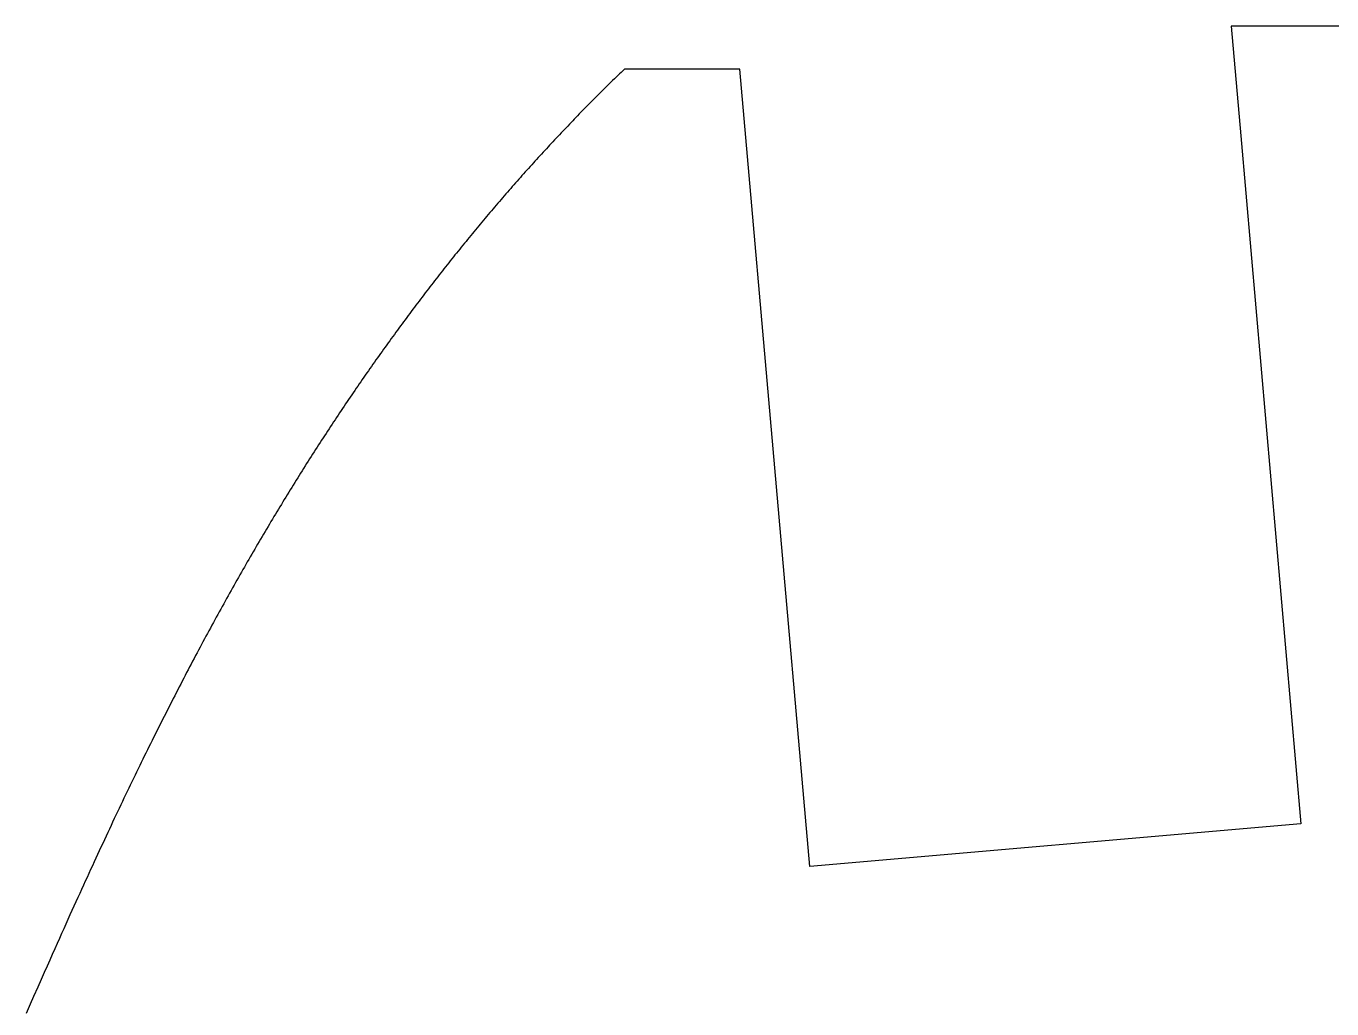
# Model space of a CAD drawing. Header units: millimetres. Extents: x 67 to 230, y -155 to -26.
# Drawn here: x 73.42 to 107.85, y -52.17 to -26.27 of the extents above; entities that cross this region are included whole.
import ezdxf

# ---------------------------------------------------------------- set-up
doc = ezdxf.new("R2010")
doc.units = ezdxf.units.MM
doc.layers.add('Edge.Cuts', color=254, linetype='CONTINUOUS', true_color=0xd0d2cd)

msp = doc.modelspace()

# ---------------------------------------------------------------- linework, layer by layer
at = {"layer": 'Edge.Cuts', "linetype": 'CONTINUOUS'}
for p, q in [((105.19628, -26.26724), (105.449033, -29.156205)), ((111.6, -26.26724), (105.19628, -26.26724)), ((89.06655, -27.528763), (89.022129, -27.571758)), ((89.111002, -27.48585), (89.06655, -27.528763)), ((89.155485, -27.443016), (89.111002, -27.48585)), ((89.2, -27.400264), (89.155485, -27.443016)), ((92.24575, -27.400264), (89.2, -27.400264)), ((94.084736, -48.419973), (92.24575, -27.400264)), ((88.712062, -27.874991), (88.667891, -27.918636)), ((88.756264, -27.831428), (88.712062, -27.874991)), ((88.800496, -27.787946), (88.756264, -27.831428)), ((88.844761, -27.744546), (88.800496, -27.787946)), ((88.889056, -27.701228), (88.844761, -27.744546)), ((88.933382, -27.65799), (88.889056, -27.701228)), ((88.97774, -27.614833), (88.933382, -27.65799)), ((89.022129, -27.571758), (88.97774, -27.614833)), ((88.359563, -28.226442), (88.315639, -28.270743)), ((88.403517, -28.182223), (88.359563, -28.226442)), ((88.447502, -28.138087), (88.403517, -28.182223)), ((88.491518, -28.094032), (88.447502, -28.138087)), ((88.535565, -28.05006), (88.491518, -28.094032)), ((88.579643, -28.00617), (88.535565, -28.05006)), ((88.623751, -27.962362), (88.579643, -28.00617)), ((88.667891, -27.918636), (88.623751, -27.962362)), ((88.052741, -28.538289), (88.009031, -28.583171)), ((88.096481, -28.493491), (88.052741, -28.538289)), ((88.140251, -28.448775), (88.096481, -28.493491)), ((88.184052, -28.404143), (88.140251, -28.448775)), ((88.227884, -28.359594), (88.184052, -28.404143)), ((88.271746, -28.315127), (88.227884, -28.359594)), ((88.315639, -28.270743), (88.271746, -28.315127)), ((87.703915, -28.899682), (87.660447, -28.945233)), ((87.747412, -28.854214), (87.703915, -28.899682)), ((87.79094, -28.808831), (87.747412, -28.854214)), ((87.834497, -28.763532), (87.79094, -28.808831)), ((87.878085, -28.718316), (87.834497, -28.763532)), ((87.921704, -28.673184), (87.878085, -28.718316)), ((87.965352, -28.628136), (87.921704, -28.673184)), ((88.009031, -28.583171), (87.965352, -28.628136)), ((87.400274, -29.220317), (87.357016, -29.266461)), ((87.443561, -29.174258), (87.400274, -29.220317)), ((87.486878, -29.128284), (87.443561, -29.174258)), ((87.530226, -29.082394), (87.486878, -29.128284)), ((87.573603, -29.036589), (87.530226, -29.082394)), ((87.61701, -28.990869), (87.573603, -29.036589)), ((87.660447, -28.945233), (87.61701, -28.990869)), ((105.449033, -29.156205), (107.035267, -47.286948)), ((87.055044, -29.591859), (87.012023, -29.638687)), ((87.098094, -29.545116), (87.055044, -29.591859)), ((87.141174, -29.49846), (87.098094, -29.545116)), ((87.184283, -29.451889), (87.141174, -29.49846)), ((87.227422, -29.405404), (87.184283, -29.451889)), ((87.27059, -29.359004), (87.227422, -29.405404)), ((87.313788, -29.31269), (87.27059, -29.359004)), ((87.357016, -29.266461), (87.313788, -29.31269)), ((86.754516, -29.921471), (86.7117, -29.968905)), ((86.797361, -29.874124), (86.754516, -29.921471)), ((86.840235, -29.826863), (86.797361, -29.874124)), ((86.883138, -29.779689), (86.840235, -29.826863)), ((86.92607, -29.732602), (86.883138, -29.779689)), ((86.969032, -29.685601), (86.92607, -29.732602)), ((87.012023, -29.638687), (86.969032, -29.685601)), ((86.455416, -30.255342), (86.412803, -30.303388)), ((86.498058, -30.207384), (86.455416, -30.255342)), ((86.540728, -30.159513), (86.498058, -30.207384)), ((86.583428, -30.11173), (86.540728, -30.159513)), ((86.626156, -30.064034), (86.583428, -30.11173)), ((86.668914, -30.016426), (86.626156, -30.064034)), ((86.7117, -29.968905), (86.668914, -30.016426)), ((86.157728, -30.59352), (86.115316, -30.642185)), ((86.200169, -30.544943), (86.157728, -30.59352)), ((86.242639, -30.496455), (86.200169, -30.544943)), ((86.285137, -30.448056), (86.242639, -30.496455)), ((86.327664, -30.399745), (86.285137, -30.448056)), ((86.370219, -30.351523), (86.327664, -30.399745)), ((86.412803, -30.303388), (86.370219, -30.351523)), ((85.819222, -30.985345), (85.777035, -31.034728)), ((85.861436, -30.936054), (85.819222, -30.985345)), ((85.903679, -30.886852), (85.861436, -30.936054)), ((85.94595, -30.837739), (85.903679, -30.886852)), ((85.988249, -30.788717), (85.94595, -30.837739)), ((86.030576, -30.739784), (85.988249, -30.788717)), ((86.072932, -30.69094), (86.030576, -30.739784)), ((86.115316, -30.642185), (86.072932, -30.69094)), ((85.566522, -31.282995), (85.524503, -31.332921)), ((85.608569, -31.23316), (85.566522, -31.282995)), ((85.650644, -31.183416), (85.608569, -31.23316)), ((85.692746, -31.133763), (85.650644, -31.183416)), ((85.734877, -31.0842), (85.692746, -31.133763)), ((85.777035, -31.034728), (85.734877, -31.0842)), ((85.272969, -31.634398), (85.231142, -31.684966)), ((85.314822, -31.583922), (85.272969, -31.634398)), ((85.356703, -31.533538), (85.314822, -31.583922)), ((85.398612, -31.483246), (85.356703, -31.533538)), ((85.440548, -31.433046), (85.398612, -31.483246)), ((85.482512, -31.382938), (85.440548, -31.433046)), ((85.524503, -31.332921), (85.482512, -31.382938)), ((84.980756, -31.990319), (84.939119, -32.041537)), ((85.022419, -31.939194), (84.980756, -31.990319)), ((85.064109, -31.888163), (85.022419, -31.939194)), ((85.105827, -31.837224), (85.064109, -31.888163)), ((85.147571, -31.786379), (85.105827, -31.837224)), ((85.189343, -31.735626), (85.147571, -31.786379)), ((85.231142, -31.684966), (85.189343, -31.735626)), ((84.689864, -32.350819), (84.648415, -32.402697)), ((84.73134, -32.299037), (84.689864, -32.350819)), ((84.772843, -32.247348), (84.73134, -32.299037)), ((84.814372, -32.195755), (84.772843, -32.247348)), ((84.855927, -32.144255), (84.814372, -32.195755)), ((84.89751, -32.092849), (84.855927, -32.144255)), ((84.939119, -32.041537), (84.89751, -32.092849)), ((84.441564, -32.663511), (84.400273, -32.715961)), ((84.482882, -32.611157), (84.441564, -32.663511)), ((84.524226, -32.558899), (84.482882, -32.611157)), ((84.565596, -32.506736), (84.524226, -32.558899)), ((84.606992, -32.454669), (84.565596, -32.506736)), ((84.648415, -32.402697), (84.606992, -32.454669)), ((84.153069, -33.032685), (84.111959, -33.085811)), ((84.194205, -32.979655), (84.153069, -33.032685)), ((84.235367, -32.926723), (84.194205, -32.979655)), ((84.276554, -32.873888), (84.235367, -32.926723)), ((84.317768, -32.821149), (84.276554, -32.873888)), ((84.359007, -32.768507), (84.317768, -32.821149)), ((84.400273, -32.715961), (84.359007, -32.768507)), ((83.906789, -33.352912), (83.865831, -33.406627)), ((83.947772, -33.299296), (83.906789, -33.352912)), ((83.988781, -33.245778), (83.947772, -33.299296)), ((84.029814, -33.192358), (83.988781, -33.245778)), ((84.070874, -33.139036), (84.029814, -33.192358)), ((84.111959, -33.085811), (84.070874, -33.139036)), ((83.620609, -33.731001), (83.579825, -33.785412)), ((83.661417, -33.676689), (83.620609, -33.731001)), ((83.70225, -33.622478), (83.661417, -33.676689)), ((83.743108, -33.568366), (83.70225, -33.622478)), ((83.78399, -33.514354), (83.743108, -33.568366)), ((83.824898, -33.460441), (83.78399, -33.514354)), ((83.865831, -33.406627), (83.824898, -33.460441)), ((83.376274, -34.058982), (83.335637, -34.114)), ((83.416936, -34.004066), (83.376274, -34.058982)), ((83.457622, -33.949251), (83.416936, -34.004066)), ((83.498332, -33.894537), (83.457622, -33.949251)), ((83.539066, -33.839924), (83.498332, -33.894537)), ((83.579825, -33.785412), (83.539066, -33.839924)), ((83.13281, -34.390623), (83.092316, -34.446256)), ((83.173328, -34.335093), (83.13281, -34.390623)), ((83.213869, -34.279666), (83.173328, -34.335093)), ((83.254435, -34.224342), (83.213869, -34.279666)), ((83.295024, -34.16912), (83.254435, -34.224342)), ((83.335637, -34.114), (83.295024, -34.16912)), ((82.890197, -34.725979), (82.849842, -34.782237)), ((82.930574, -34.669826), (82.890197, -34.725979)), ((82.970975, -34.613777), (82.930574, -34.669826)), ((83.011398, -34.557833), (82.970975, -34.613777)), ((83.051846, -34.501993), (83.011398, -34.557833)), ((83.092316, -34.446256), (83.051846, -34.501993)), ((82.648413, -35.065109), (82.608195, -35.122002)), ((82.688654, -35.008322), (82.648413, -35.065109)), ((82.728917, -34.951642), (82.688654, -35.008322)), ((82.769203, -34.895068), (82.728917, -34.951642)), ((82.809511, -34.8386), (82.769203, -34.895068)), ((82.849842, -34.782237), (82.809511, -34.8386)), ((82.407437, -35.408074), (82.367351, -35.465613)), ((82.447545, -35.350644), (82.407437, -35.408074)), ((82.487674, -35.293322), (82.447545, -35.350644)), ((82.527826, -35.236108), (82.487674, -35.293322)), ((82.567999, -35.179001), (82.527826, -35.236108)), ((82.608195, -35.122002), (82.567999, -35.179001)), ((82.167245, -35.754942), (82.127287, -35.813138)), ((82.207224, -35.696857), (82.167245, -35.754942)), ((82.247224, -35.638882), (82.207224, -35.696857)), ((82.287245, -35.581016), (82.247224, -35.638882)), ((82.327287, -35.52326), (82.287245, -35.581016)), ((82.367351, -35.465613), (82.327287, -35.52326)), ((81.92781, -36.105783), (81.887976, -36.164648)), ((81.967665, -36.047031), (81.92781, -36.105783)), ((82.007539, -35.98839), (81.967665, -36.047031)), ((82.047435, -35.929861), (82.007539, -35.98839)), ((82.087351, -35.871444), (82.047435, -35.929861)), ((82.127287, -35.813138), (82.087351, -35.871444)), ((81.689105, -36.460673), (81.64939, -36.52022)), ((81.72884, -36.40124), (81.689105, -36.460673)), ((81.768594, -36.341921), (81.72884, -36.40124)), ((81.808368, -36.282717), (81.768594, -36.341921)), ((81.848162, -36.223626), (81.808368, -36.282717)), ((81.887976, -36.164648), (81.848162, -36.223626)), ((81.451099, -36.819692), (81.411497, -36.879937)), ((81.49072, -36.759565), (81.451099, -36.819692)), ((81.530359, -36.699555), (81.49072, -36.759565)), ((81.570017, -36.639661), (81.530359, -36.699555)), ((81.609694, -36.579883), (81.570017, -36.639661)), ((81.64939, -36.52022), (81.609694, -36.579883)), ((81.213758, -37.18293), (81.174264, -37.243886)), ((81.25327, -37.122093), (81.213758, -37.18293)), ((81.2928, -37.061376), (81.25327, -37.122093)), ((81.332348, -37.000778), (81.2928, -37.061376)), ((81.371913, -36.940298), (81.332348, -37.000778)), ((81.411497, -36.879937), (81.371913, -36.940298)), ((81.016456, -37.488917), (80.977047, -37.550479)), ((81.055883, -37.427478), (81.016456, -37.488917)), ((81.095326, -37.366159), (81.055883, -37.427478)), ((81.134786, -37.304962), (81.095326, -37.366159)), ((81.174264, -37.243886), (81.134786, -37.304962)), ((80.780238, -37.860138), (80.740924, -37.922443)), ((80.819569, -37.797958), (80.780238, -37.860138)), ((80.858914, -37.735903), (80.819569, -37.797958)), ((80.898276, -37.673972), (80.858914, -37.735903)), ((80.937653, -37.612164), (80.898276, -37.673972)), ((80.977047, -37.550479), (80.937653, -37.612164)), ((80.583814, -38.172927), (80.544573, -38.235866)), ((80.62307, -38.110115), (80.583814, -38.172927)), ((80.662339, -38.047431), (80.62307, -38.110115)), ((80.701624, -37.984874), (80.662339, -38.047431)), ((80.740924, -37.922443), (80.701624, -37.984874)), ((80.348573, -38.552501), (80.309412, -38.61622)), ((80.387746, -38.488913), (80.348573, -38.552501)), ((80.426933, -38.425457), (80.387746, -38.488913)), ((80.466132, -38.36213), (80.426933, -38.425457)), ((80.505346, -38.298933), (80.466132, -38.36213)), ((80.544573, -38.235866), (80.505346, -38.298933)), ((80.152892, -38.872424), (80.113792, -38.93681)), ((80.192004, -38.808172), (80.152892, -38.872424)), ((80.231128, -38.744055), (80.192004, -38.808172)), ((80.270264, -38.680071), (80.231128, -38.744055)), ((80.309412, -38.61622), (80.270264, -38.680071)), ((79.957499, -39.195716), (79.918452, -39.260786)), ((79.996556, -39.130784), (79.957499, -39.195716)), ((80.035624, -39.065989), (79.996556, -39.130784)), ((80.074702, -39.001331), (80.035624, -39.065989)), ((80.113792, -38.93681), (80.074702, -39.001331)), ((79.723354, -39.588238), (79.68436, -39.654154)), ((79.762356, -39.522465), (79.723354, -39.588238)), ((79.801366, -39.456834), (79.762356, -39.522465)), ((79.840386, -39.391345), (79.801366, -39.456834)), ((79.879414, -39.325995), (79.840386, -39.391345)), ((79.918452, -39.260786), (79.879414, -39.325995)), ((79.528459, -39.919264), (79.4895, -39.985908)), ((79.567424, -39.852768), (79.528459, -39.919264)), ((79.606396, -39.786419), (79.567424, -39.852768)), ((79.645374, -39.720214), (79.606396, -39.786419)), ((79.68436, -39.654154), (79.645374, -39.720214)), ((79.333721, -40.253971), (79.294788, -40.321364)), ((79.372659, -40.18673), (79.333721, -40.253971)), ((79.411601, -40.11964), (79.372659, -40.18673)), ((79.450548, -40.052699), (79.411601, -40.11964)), ((79.4895, -39.985908), (79.450548, -40.052699)), ((79.139092, -40.592475), (79.100174, -40.660643)), ((79.178011, -40.524465), (79.139092, -40.592475)), ((79.216934, -40.45661), (79.178011, -40.524465)), ((79.255859, -40.38891), (79.216934, -40.45661)), ((79.294788, -40.321364), (79.255859, -40.38891)), ((78.944515, -40.934906), (78.905601, -41.003876)), ((78.983429, -40.866099), (78.944515, -40.934906)), ((79.022343, -40.797454), (78.983429, -40.866099)), ((79.061258, -40.728969), (79.022343, -40.797454)), ((79.100174, -40.660643), (79.061258, -40.728969)), ((78.749931, -41.281406), (78.711007, -41.351208)), ((78.788851, -41.211773), (78.749931, -41.281406)), ((78.827769, -41.142308), (78.788851, -41.211773)), ((78.866686, -41.07301), (78.827769, -41.142308)), ((78.905601, -41.003876), (78.866686, -41.07301)), ((78.55527, -41.632133), (78.516322, -41.702801)), ((78.594212, -41.561642), (78.55527, -41.632133)), ((78.633148, -41.491324), (78.594212, -41.561642)), ((78.67208, -41.42118), (78.633148, -41.491324)), ((78.711007, -41.351208), (78.67208, -41.42118)), ((78.360457, -41.987264), (78.321469, -42.058836)), ((78.399436, -41.915877), (78.360457, -41.987264)), ((78.438406, -41.844671), (78.399436, -41.915877)), ((78.477368, -41.773647), (78.438406, -41.844671)), ((78.516322, -41.702801), (78.477368, -41.773647)), ((78.165405, -42.346997), (78.126358, -42.419515)), ((78.204439, -42.274672), (78.165405, -42.346997)), ((78.243461, -42.202538), (78.204439, -42.274672)), ((78.28247, -42.130593), (78.243461, -42.202538)), ((78.321469, -42.058836), (78.28247, -42.130593)), ((78.009127, -42.638246), (77.970017, -42.711555)), ((78.04822, -42.565137), (78.009127, -42.638246)), ((78.087296, -42.492228), (78.04822, -42.565137)), ((78.126358, -42.419515), (78.087296, -42.492228)), ((77.813391, -43.006844), (77.774182, -43.081191)), ((77.852578, -42.932709), (77.813391, -43.006844)), ((77.891744, -42.858785), (77.852578, -42.932709)), ((77.93089, -42.785067), (77.891744, -42.858785)), ((77.970017, -42.711555), (77.93089, -42.785067)), ((77.617106, -43.380749), (77.577771, -43.456194)), ((77.656413, -43.305529), (77.617106, -43.380749)), ((77.695694, -43.230531), (77.656413, -43.305529)), ((77.73495, -43.155752), (77.695694, -43.230531)), ((77.774182, -43.081191), (77.73495, -43.155752)), ((77.459588, -43.683909), (77.42013, -43.760284)), ((77.499014, -43.607772), (77.459588, -43.683909)), ((77.538407, -43.531868), (77.499014, -43.607772)), ((77.577771, -43.456194), (77.538407, -43.531868)), ((77.261942, -44.068215), (77.222298, -44.145823)), ((77.301545, -43.99086), (77.261942, -44.068215)), ((77.34111, -43.913756), (77.301545, -43.99086)), ((77.380638, -43.836898), (77.34111, -43.913756)), ((77.42013, -43.760284), (77.380638, -43.836898)), ((77.103107, -44.380208), (77.063285, -44.45887)), ((77.142882, -44.301816), (77.103107, -44.380208)), ((77.182612, -44.223689), (77.142882, -44.301816)), ((77.222298, -44.145823), (77.182612, -44.223689)), ((76.943516, -44.696515), (76.903485, -44.776298)), ((76.983491, -44.617019), (76.943516, -44.696515)), ((77.023414, -44.537805), (76.983491, -44.617019)), ((77.063285, -44.45887), (77.023414, -44.537805)), ((76.742764, -45.098406), (76.702422, -45.179704)), ((76.783038, -45.017422), (76.742764, -45.098406)), ((76.823248, -44.936747), (76.783038, -45.017422)), ((76.863396, -44.856374), (76.823248, -44.936747)), ((76.903485, -44.776298), (76.863396, -44.856374)), ((76.580968, -45.425541), (76.540331, -45.508156)), ((76.621527, -45.343265), (76.580968, -45.425541)), ((76.662011, -45.261322), (76.621527, -45.343265)), ((76.702422, -45.179704), (76.662011, -45.261322)), ((76.417917, -45.758107), (76.376934, -45.842151)), ((76.458808, -45.674431), (76.417917, -45.758107)), ((76.499612, -45.591117), (76.458808, -45.674431)), ((76.540331, -45.508156), (76.499612, -45.591117)), ((76.253397, -46.096583), (76.212009, -46.18219)), ((76.294678, -46.01138), (76.253397, -46.096583)), ((76.335855, -45.926573), (76.294678, -46.01138)), ((76.376934, -45.842151), (76.335855, -45.926573)), ((76.087153, -46.441542), (76.045288, -46.528872)), ((76.128891, -46.354659), (76.087153, -46.441542)), ((76.170508, -46.268212), (76.128891, -46.354659)), ((76.212009, -46.18219), (76.170508, -46.268212)), ((75.918876, -46.793676), (75.876446, -46.882927)), ((75.961155, -46.704926), (75.918876, -46.793676)), ((76.00329, -46.616663), (75.961155, -46.704926)), ((76.045288, -46.528872), (76.00329, -46.616663)), ((75.748184, -47.153841), (75.705081, -47.245257)), ((75.791107, -47.062993), (75.748184, -47.153841)), ((75.833859, -46.972694), (75.791107, -47.062993)), ((75.876446, -46.882927), (75.833859, -46.972694)), ((75.618299, -47.429869), (75.574601, -47.523108)), ((75.661789, -47.33726), (75.618299, -47.429869)), ((75.705081, -47.245257), (75.661789, -47.33726)), ((107.035267, -47.286948), (94.084736, -48.419973)), ((75.442155, -47.806842), (75.397515, -47.90285)), ((75.486541, -47.711568), (75.442155, -47.806842)), ((75.530686, -47.616999), (75.486541, -47.711568)), ((75.574601, -47.523108), (75.530686, -47.616999)), ((75.261926, -48.195598), (75.21612, -48.294878)), ((75.307416, -48.097192), (75.261926, -48.195598)), ((75.352607, -47.999622), (75.307416, -48.097192)), ((75.397515, -47.90285), (75.352607, -47.999622)), ((75.123478, -48.496238), (75.076599, -48.598416)), ((75.169977, -48.395076), (75.123478, -48.496238)), ((75.21612, -48.294878), (75.169977, -48.395076)), ((74.981599, -48.806051), (74.933419, -48.91164)), ((75.029315, -48.701666), (74.981599, -48.806051)), ((75.076599, -48.598416), (75.029315, -48.701666)), ((74.835531, -49.126746), (74.785741, -49.236444)), ((74.884743, -49.01851), (74.835531, -49.126746)), ((74.933419, -48.91164), (74.884743, -49.01851)), ((74.632387, -49.57548), (74.579729, -49.692282)), ((74.684228, -49.460678), (74.632387, -49.57548)), ((74.735325, -49.347714), (74.684228, -49.460678)), ((74.785741, -49.236444), (74.735325, -49.347714)), ((74.52617, -49.811274), (74.471611, -49.932681)), ((74.579729, -49.692282), (74.52617, -49.811274)), ((74.358994, -50.18386), (74.30062, -50.314348)), ((74.415933, -50.056769), (74.358994, -50.18386)), ((74.471611, -49.932681), (74.415933, -50.056769)), ((74.178631, -50.587617), (74.114374, -50.73185)), ((74.240591, -50.448724), (74.178631, -50.587617)), ((74.30062, -50.314348), (74.240591, -50.448724)), ((74.047324, -50.882542), (73.976778, -51.041283)), ((74.114374, -50.73185), (74.047324, -50.882542)), ((73.901674, -51.210467), (73.820269, -51.394034)), ((73.976778, -51.041283), (73.901674, -51.210467)), ((73.729294, -51.599364), (73.621007, -51.843941)), ((73.820269, -51.394034), (73.729294, -51.599364)), ((73.621007, -51.843941), (73.531584, -52.045987)), ((73.531584, -52.045987), (73.423434, -52.290335))]:
    msp.add_line(p, q, dxfattribs=at)

doc.saveas('drawing.dxf')
